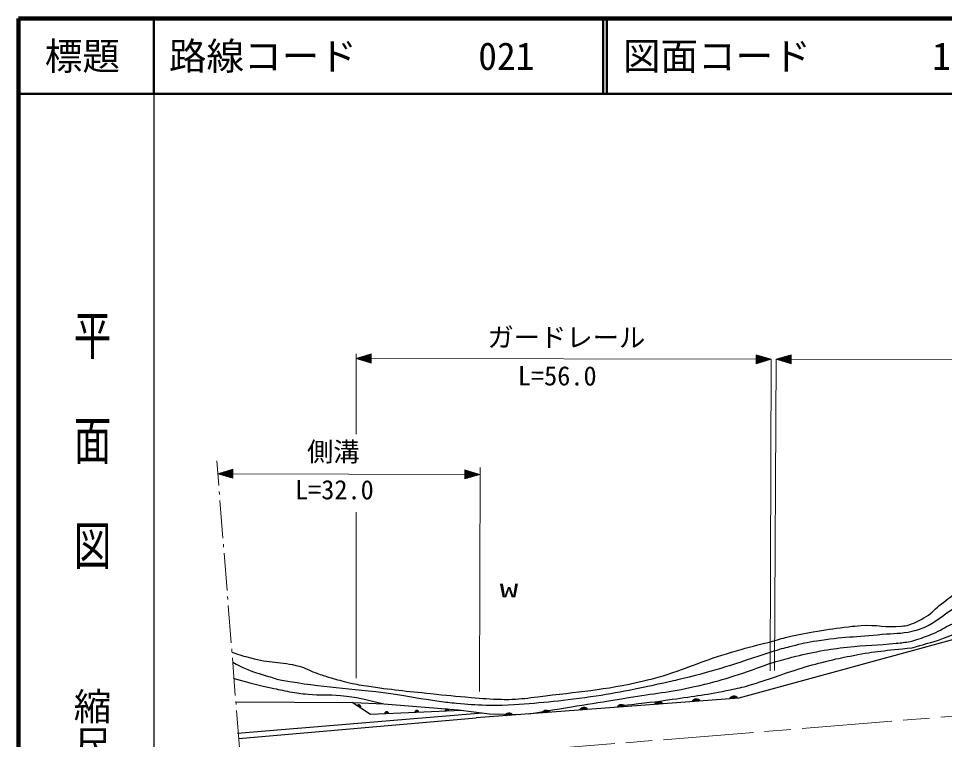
# Model space of a CAD drawing. Units: millimetres, scale not verified. Extents: x 40000 to 680000, y 20000 to 380000.
# Drawn here: x 40000 to 163156, y 284104 to 380000 of the extents above; entities that cross this region are included whole.
import ezdxf
from ezdxf.enums import TextEntityAlignment as Align

# ---------------------------------------------------------------- set-up
doc = ezdxf.new("R2010")
doc.units = ezdxf.units.MM
doc.header["$LTSCALE"] = 1000
doc.linetypes.add('CHAIN', pattern=[18.5, 12, -1.5, 3.5, -1.5])
for name, color, linetype, lineweight in [('M-BGD', 7, 'Continuous', 25), ('M-BGD-HTXT', 7, 'Continuous', 13), ('M-BMK', 2, 'CHAIN', 13), ('M-STR-HTXT', 7, 'Continuous', 13), ('M-TTL', 2, 'Continuous', 140), ('M-TTL-BAND', 7, 'Continuous', 25), ('M-TTL-LINE', 7, 'Continuous', 50)]:
    doc.layers.add(name, color=color, linetype=linetype, lineweight=lineweight)
doc.layers.add('M-TTL-TXT', color=7, linetype='Continuous')
doc.styles.add('@ＭＳ ゴシック', font='')
doc.styles.add('ＭＳ ゴシック', font='')
doc.styles.get('@ＭＳ ゴシック').set_extended_font_data('@MS Gothic')
doc.styles.get('ＭＳ ゴシック').set_extended_font_data('MS Gothic')

msp = doc.modelspace()

# ---------------------------------------------------------------- linework, layer by layer
at = {"layer": 'M-BGD'}
for p, q in [((169835, 298921), (135810, 289612)), ((135810, 289612), (100886, 286974)), ((68905, 289109), (84551, 289021)), ((84551, 289021), (88585, 288826)), ((88585, 288826), (98479, 288039)), ((69109, 284924), (101675, 287649)), ((69287, 284253), (100886, 286974)), ((98479, 288039), (102661, 287529)), ((102661, 287529), (106627, 287408))]:
    msp.add_line(p, q, dxfattribs=at)
msp.add_lwpolyline([(98959, 287980), (86801, 287448), (84392, 289021)], dxfattribs=at)
for centre, radius, start, end in [((130153, 288830), 654, 37.09868, 151.54052), ((135138, 289206), 654, 37.09868, 151.54052), ((135138, 289206), 523, 46.90992, 141.72928), ((135138, 289206), 392, 68.78637, 119.85283), ((85269, 288449), 250, 326.83556, 146.83556), ((85269, 288449), 200, 326.83556, 146.83556), ((85269, 288449), 150, 326.83556, 146.83556), ((85269, 288449), 100, 326.83556, 146.83556), ((85269, 288449), 100, 326.83556, 146.83556), ((85269, 288449), 100, 326.83556, 146.83556), ((115195, 287700), 654, 37.09868, 151.54052), ((115195, 287700), 523, 46.90992, 141.72928), ((120181, 288076), 654, 37.09868, 151.54052), ((120181, 288076), 523, 46.90992, 141.72928), ((120181, 288076), 392, 68.78637, 119.85283), ((125167, 288453), 654, 37.09868, 151.54052), ((125167, 288453), 523, 46.90992, 141.72928), ((125167, 288453), 392, 68.78637, 119.85283), ((130153, 288830), 523, 46.90992, 141.72928), ((130153, 288830), 392, 68.78637, 119.85283), ((88969, 287543), 250, 2.50889, 182.50889), ((88969, 287543), 200, 2.50889, 182.50889), ((88969, 287543), 150, 2.50889, 182.50889), ((88969, 287543), 100, 2.50889, 182.50889), ((88969, 287543), 100, 2.50889, 182.50889), ((88969, 287543), 100, 2.50889, 182.50889), ((92965, 287718), 250, 2.50889, 182.50889), ((92965, 287718), 200, 2.50889, 182.50889), ((92965, 287718), 150, 2.50889, 182.50889), ((92965, 287718), 100, 2.50889, 182.50889), ((92965, 287718), 100, 2.50889, 182.50889), ((92965, 287718), 100, 2.50889, 182.50889), ((96961, 287893), 250, 2.50889, 182.50889), ((96961, 287893), 200, 2.50889, 182.50889), ((96961, 287893), 150, 2.50889, 182.50889), ((96961, 287893), 100, 2.50889, 182.50889), ((96961, 287893), 100, 2.50889, 182.50889), ((96961, 287893), 100, 2.50889, 182.50889), ((105224, 286947), 654, 37.09868, 151.54052), ((105224, 286947), 523, 46.90992, 141.72928), ((105224, 286947), 392, 68.78637, 119.85283), ((110209, 287323), 654, 37.09868, 151.54052), ((110209, 287323), 523, 46.90992, 141.72928), ((110209, 287323), 392, 68.78637, 119.85283), ((115195, 287700), 392, 68.78637, 119.85283)]:
    msp.add_arc(centre, radius, start, end, dxfattribs=at)
for points, knots in [([(139896, 297067), (141056, 297418), (141385, 297505), (142351, 297745), (143855, 298118), (144718, 298245), (146246, 298507), (147859, 298783), (148770, 298893), (150394, 299099), (151054, 299183), (151425, 299222), (152088, 299269), (154166, 299415), (155352, 298945), (157422, 299184), (157821, 299230), (158059, 299217), (158438, 299353), (159370, 299688), (159875, 299941), (160724, 300454), (161608, 300988), (161931, 301524), (162756, 302147), (163634, 302811), (164098, 303277), (165126, 303671), (165435, 303790), (165644, 303705), (165973, 303671), (167244, 303541), (167762, 302702), (169021, 302486), (169543, 302397), (169848, 302451), (170376, 302486), (170642, 302504), (170790, 302530), (171053, 302571), (172334, 302771), (172791, 303072), (174186, 303671)], [0, 0, 0, 0, 1, 1, 1, 2, 2, 2, 3, 3, 3, 4, 4, 4, 5, 5, 5, 6, 6, 6, 7, 7, 7, 8, 8, 8, 9, 9, 9, 10, 10, 10, 11, 11, 11, 12, 12, 12, 13, 13, 13, 14, 14, 14, 14]), ([(140488, 295882), (141656, 296229), (141978, 296318), (142944, 296559), (144190, 296870), (144893, 297033), (146161, 297237), (149541, 297778), (151477, 297752), (154882, 298096), (156437, 298253), (157337, 298162), (158861, 298507), (159718, 298701), (160207, 298846), (160978, 299269), (162529, 300121), (163218, 300906), (164788, 301724), (165336, 302009), (165702, 302047), (166312, 302147), (167862, 302402), (168721, 301624), (170291, 301555), (170721, 301536), (170963, 301528), (171392, 301555), (172344, 301614), (172712, 301796), (173762, 302147)], [0, 0, 0, 0, 1, 1, 1, 2, 2, 2, 3, 3, 3, 4, 4, 4, 5, 5, 5, 6, 6, 6, 7, 7, 7, 8, 8, 8, 9, 9, 9, 10, 10, 10, 10]), ([(139896, 294189), (141306, 294621), (141694, 294733), (142859, 295035), (144335, 295419), (145172, 295595), (146669, 295882), (148047, 296146), (148832, 296224), (150225, 296390), (152761, 296693), (154205, 296623), (156744, 296898), (157474, 296977), (157887, 297005), (158607, 297152), (159079, 297248), (159336, 297336), (159792, 297491), (160665, 297786), (161144, 297980), (161994, 298337), (162948, 298739), (163381, 299198), (164364, 299523), (166533, 300240), (167902, 299962), (170164, 300283), (171306, 300444), (171668, 300495), (173085, 300708)], [0, 0, 0, 0, 1, 1, 1, 2, 2, 2, 3, 3, 3, 4, 4, 4, 5, 5, 5, 6, 6, 6, 7, 7, 7, 8, 8, 8, 9, 9, 9, 10, 10, 10, 10]), ([(162362, 297305), (164335, 298093), (165016, 298437), (166822, 298710), (167989, 298886), (168463, 298928), (169835, 298921)], [0, 0, 0, 0, 1, 1, 1, 2, 2, 2, 2]), ([(68383, 295727), (69542, 295315), (69903, 295224), (70892, 294951), (73350, 294271), (74862, 294504), (77327, 293850), (78188, 293622), (78609, 293313), (79444, 293003), (80130, 292749), (80521, 292623), (81222, 292411), (82174, 292122), (82711, 291973), (83677, 291733), (84690, 291482), (85269, 291382), (86302, 291225), (89627, 290721), (91508, 290561), (94853, 290209), (96934, 289990), (98102, 289878), (100187, 289701), (101772, 289567), (102661, 289491), (104251, 289447), (104780, 289433), (105077, 289422), (105606, 289447), (106966, 289512), (107725, 289616), (109077, 289786), (114585, 290479), (117723, 290650), (123132, 291903), (124163, 292142), (124748, 292257), (125756, 292580), (129321, 293724), (131219, 294671), (134816, 295713), (136788, 296284), (137460, 296478), (139896, 297067)], [0, 0, 0, 0, 1, 1, 1, 2, 2, 2, 3, 3, 3, 4, 4, 4, 5, 5, 5, 6, 6, 6, 7, 7, 7, 8, 8, 8, 9, 9, 9, 10, 10, 10, 11, 11, 11, 12, 12, 12, 13, 13, 13, 14, 14, 14, 15, 15, 15, 15]), ([(68489, 294382), (69199, 293983), (69426, 293879), (70046, 293596), (71254, 293044), (71991, 292877), (73263, 292495), (73955, 292288), (74329, 292111), (75041, 291987), (80654, 291008), (83876, 290993), (89519, 290209), (92039, 289859), (93432, 289535), (95954, 289193), (96844, 289073), (97344, 289009), (98240, 288939), (99792, 288818), (100662, 288714), (102219, 288685), (103046, 288670), (103510, 288641), (104336, 288685), (108647, 288919), (111066, 289105), (115342, 289701), (119473, 290277), (121764, 290769), (125841, 291649), (126837, 291863), (127391, 292001), (128381, 292241), (133180, 293407), (134737, 294026), (140488, 295882)], [0, 0, 0, 0, 1, 1, 1, 2, 2, 2, 3, 3, 3, 4, 4, 4, 5, 5, 5, 6, 6, 6, 7, 7, 7, 8, 8, 8, 9, 9, 9, 10, 10, 10, 11, 11, 11, 12, 12, 12, 12]), ([(120495, 288660), (123602, 288997), (124430, 289095), (126942, 289447), (129962, 289871), (131661, 290094), (134646, 290717), (135644, 290925), (136210, 291017), (137186, 291310), (139921, 292130), (141399, 292761), (144129, 293596), (145571, 294037), (146389, 294256), (147854, 294612), (149102, 294915), (149810, 295048), (151072, 295289), (154085, 295866), (155144, 295914), (158861, 296305)], [0, 0, 0, 0, 1, 1, 1, 2, 2, 2, 3, 3, 3, 4, 4, 4, 5, 5, 5, 6, 6, 6, 7, 7, 7, 7]), ([(107867, 287525), (114319, 288567), (115942, 288826), (121115, 289680), (124549, 290246), (126510, 290375), (129905, 291141), (133885, 292038), (135282, 292566), (139896, 294189)], [0, 0, 0, 0, 1, 1, 1, 2, 2, 2, 3, 3, 3, 3]), ([(68660, 292212), (71029, 291583), (71657, 291397), (73602, 290971), (74558, 290762), (75092, 290630), (76057, 290463), (77011, 290298), (77548, 290214), (78512, 290125), (80193, 289969), (81151, 290121), (82830, 289955), (85110, 289731), (85938, 289483), (88585, 288826)], [0, 0, 0, 0, 1, 1, 1, 2, 2, 2, 3, 3, 3, 4, 4, 4, 5, 5, 5, 5])]:
    msp.add_open_spline(points, degree=3, knots=knots, dxfattribs=at)
msp.add_open_spline([(158861, 296305), (160611, 296805), (160611, 296805), (162362, 297305)], degree=3, dxfattribs=at)
at = {"layer": 'M-BGD-HTXT'}
for p, q in [((66636, 317880), (66378, 321152)), ((66730, 316683), (66699, 317082)), ((67186, 310901), (66793, 315886)), ((67281, 309705), (67249, 310104)), ((67737, 303923), (67344, 308907)), ((67831, 302727), (67799, 303125)), ((68287, 296945), (67894, 301929)), ((68381, 295748), (68350, 296147)), ((68837, 289966), (68444, 294951)), ((68931, 288770), (68900, 289169)), ((69387, 282988), (68994, 287972))]:
    msp.add_line(p, q, dxfattribs=at)
at = {"layer": 'M-BMK'}
msp.add_line((70457, 279590), (168390, 287530), dxfattribs=at)
at = {"layer": 'M-STR-HTXT'}
for p, q in [((84903, 324705), (84901, 335383)), ((84901, 334782), (86902, 335378)), ((85702, 335021), (86902, 335018)), ((86902, 335138), (86102, 335140)), ((86502, 335259), (86902, 335258)), ((86900, 334178), (86902, 335378)), ((138111, 335274), (138108, 334074)), ((138510, 335153), (138110, 335154)), ((138110, 335034), (138910, 335033)), ((140109, 334670), (138111, 335274)), ((140775, 334686), (142776, 335283)), ((142775, 335043), (141975, 335044)), ((142375, 335163), (142775, 335163)), ((142774, 334083), (142776, 335283)), ((84901, 334782), (86900, 334178)), ((84901, 334782), (86901, 334778)), ((86901, 334898), (85301, 334902)), ((86901, 334658), (85301, 334662)), ((85701, 334541), (86901, 334538)), ((86900, 334418), (86100, 334420)), ((86500, 334299), (86900, 334298)), ((86901, 334778), (138109, 334674)), ((140109, 334670), (138108, 334074)), ((138508, 334193), (138108, 334194)), ((140109, 334670), (138109, 334674)), ((138109, 334554), (139709, 334551)), ((139309, 334432), (138109, 334434)), ((138109, 334314), (138909, 334313)), ((139310, 334912), (138110, 334914)), ((138110, 334794), (139710, 334791)), ((139971, 293245), (140109, 334670)), ((140545, 293277), (140775, 334686)), ((140775, 334686), (142774, 334083)), ((140775, 334686), (142775, 334683)), ((142774, 334563), (141174, 334565)), ((142775, 334803), (141175, 334805)), ((141574, 334445), (142774, 334443)), ((141575, 334925), (142775, 334923)), ((142774, 334323), (141974, 334324)), ((142374, 334203), (142774, 334203)), ((142775, 334683), (209696, 334576)), ((101298, 290508), (101379, 320289)), ((66512, 319457), (68514, 320050)), ((66512, 319457), (68510, 318850)), ((66512, 319457), (68512, 319450)), ((68511, 319330), (66911, 319335)), ((68512, 319570), (66912, 319575)), ((67311, 319214), (68511, 319210)), ((67313, 319694), (68513, 319690)), ((68511, 319090), (67711, 319093)), ((68513, 319810), (67713, 319813)), ((68113, 319932), (68513, 319930)), ((68510, 318850), (68514, 320050)), ((68512, 319450), (99377, 319352)), ((99379, 319952), (99375, 318752)), ((101377, 319345), (99375, 318752)), ((99375, 318992), (100175, 318989)), ((99376, 319232), (100976, 319227)), ((100576, 319108), (99376, 319112)), ((100577, 319588), (99377, 319592)), ((99377, 319472), (100977, 319467)), ((101377, 319345), (99377, 319352)), ((99778, 319830), (99378, 319832)), ((99378, 319712), (100178, 319709)), ((101377, 319345), (99379, 319952)), ((68110, 318972), (68510, 318970)), ((99775, 318871), (99375, 318872)), ((84906, 292259), (84901, 314348))]:
    msp.add_line(p, q, dxfattribs=at)
at = {"layer": 'M-TTL'}
for p, q in [((40000, 380000), (40000, 20000)), ((680000, 380000), (40000, 380000))]:
    msp.add_line(p, q, dxfattribs=at)
at = {"layer": 'M-TTL-BAND'}
msp.add_line((58000, 370000), (58000, 20000), dxfattribs=at)
at = {"layer": 'M-TTL-LINE'}
for p, q in [((58000, 380000), (58000, 370000)), ((117750, 380000), (117750, 370000)), ((118250, 380000), (118250, 370000)), ((40000, 370000), (680000, 370000))]:
    msp.add_line(p, q, dxfattribs=at)

# ---------------------------------------------------------------- texts
at = {"layer": 'M-BGD', "style": 'ＭＳ ゴシック', "width": 2}
msp.add_text('W', height=1833, dxfattribs=at).set_placement((105231, 303924), align=Align.MIDDLE_CENTER)
at = {"layer": 'M-STR-HTXT', "style": 'ＭＳ ゴシック'}
for s, rotation, p in [('ガードレール', 359.884, (102359, 335554)), ('L=56.0', 359.884, (106411, 330434)), ('側溝', 359.852, (78362, 320330)), ('L=32.0', 359.852, (76768, 315291))]:
    msp.add_text(s, height=2566, rotation=rotation, dxfattribs=at).set_placement(p, align=Align.BOTTOM_LEFT)
at = {"layer": 'M-TTL-BAND', "style": '@ＭＳ ゴシック', "width": 1.4}
msp.add_text('平  面  図', height=3666, rotation=270, dxfattribs=at).set_placement((49777, 306475), align=Align.MIDDLE_RIGHT)
at = {"layer": 'M-TTL-BAND', "style": '@ＭＳ ゴシック'}
msp.add_text('縮尺千分の一', height=3666, rotation=270, dxfattribs=at).set_placement((49777, 261030), align=Align.MIDDLE_RIGHT)
at = {"layer": 'M-TTL-TXT', "style": 'ＭＳ ゴシック'}
msp.add_text('標題', height=3666, dxfattribs=at).set_placement((48500, 375000), align=Align.MIDDLE_CENTER)
for s, p in [('路線コード', (60000, 375000)), ('図面コード', (120380, 375000)), ('021', (101142, 375000)), ('12-0', (161521, 375000))]:
    msp.add_text(s, height=3666, dxfattribs=at).set_placement(p, align=Align.MIDDLE_LEFT)

doc.saveas('drawing.dxf')
